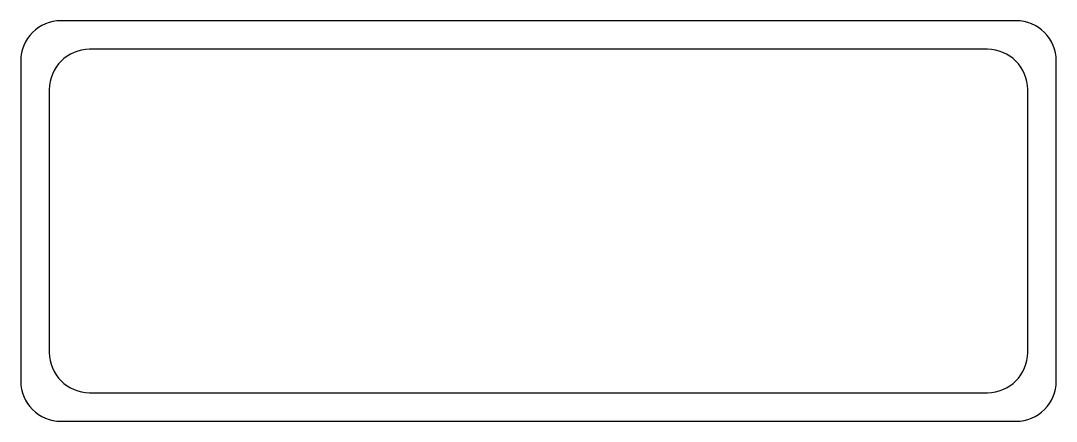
# Model space of a CAD drawing. Header units: millimetres. Extents: x 0 to 181, y 0 to 70.
import ezdxf

# ---------------------------------------------------------------- set-up
doc = ezdxf.new("R2010")
doc.units = ezdxf.units.MM
doc.layers.get('0').update_dxf_attribs({"linetype": 'CONTINUOUS'})

msp = doc.modelspace()

# ---------------------------------------------------------------- linework, layer by layer
for points in [[(7, 0), (174, 0, 0.414214), (181, 7), (181, 63, 0.414214), (174, 70), (7, 70, 0.414214), (0, 63), (0, 7, 0.414214)], [(176, 12), (176, 58, 0.414214), (169, 65), (12, 65, 0.414214), (5, 58), (5, 12, 0.414214), (12, 5), (169, 5, 0.414214)]]:
    msp.add_lwpolyline(points, format="xyb", close=True)

doc.saveas('drawing.dxf')
